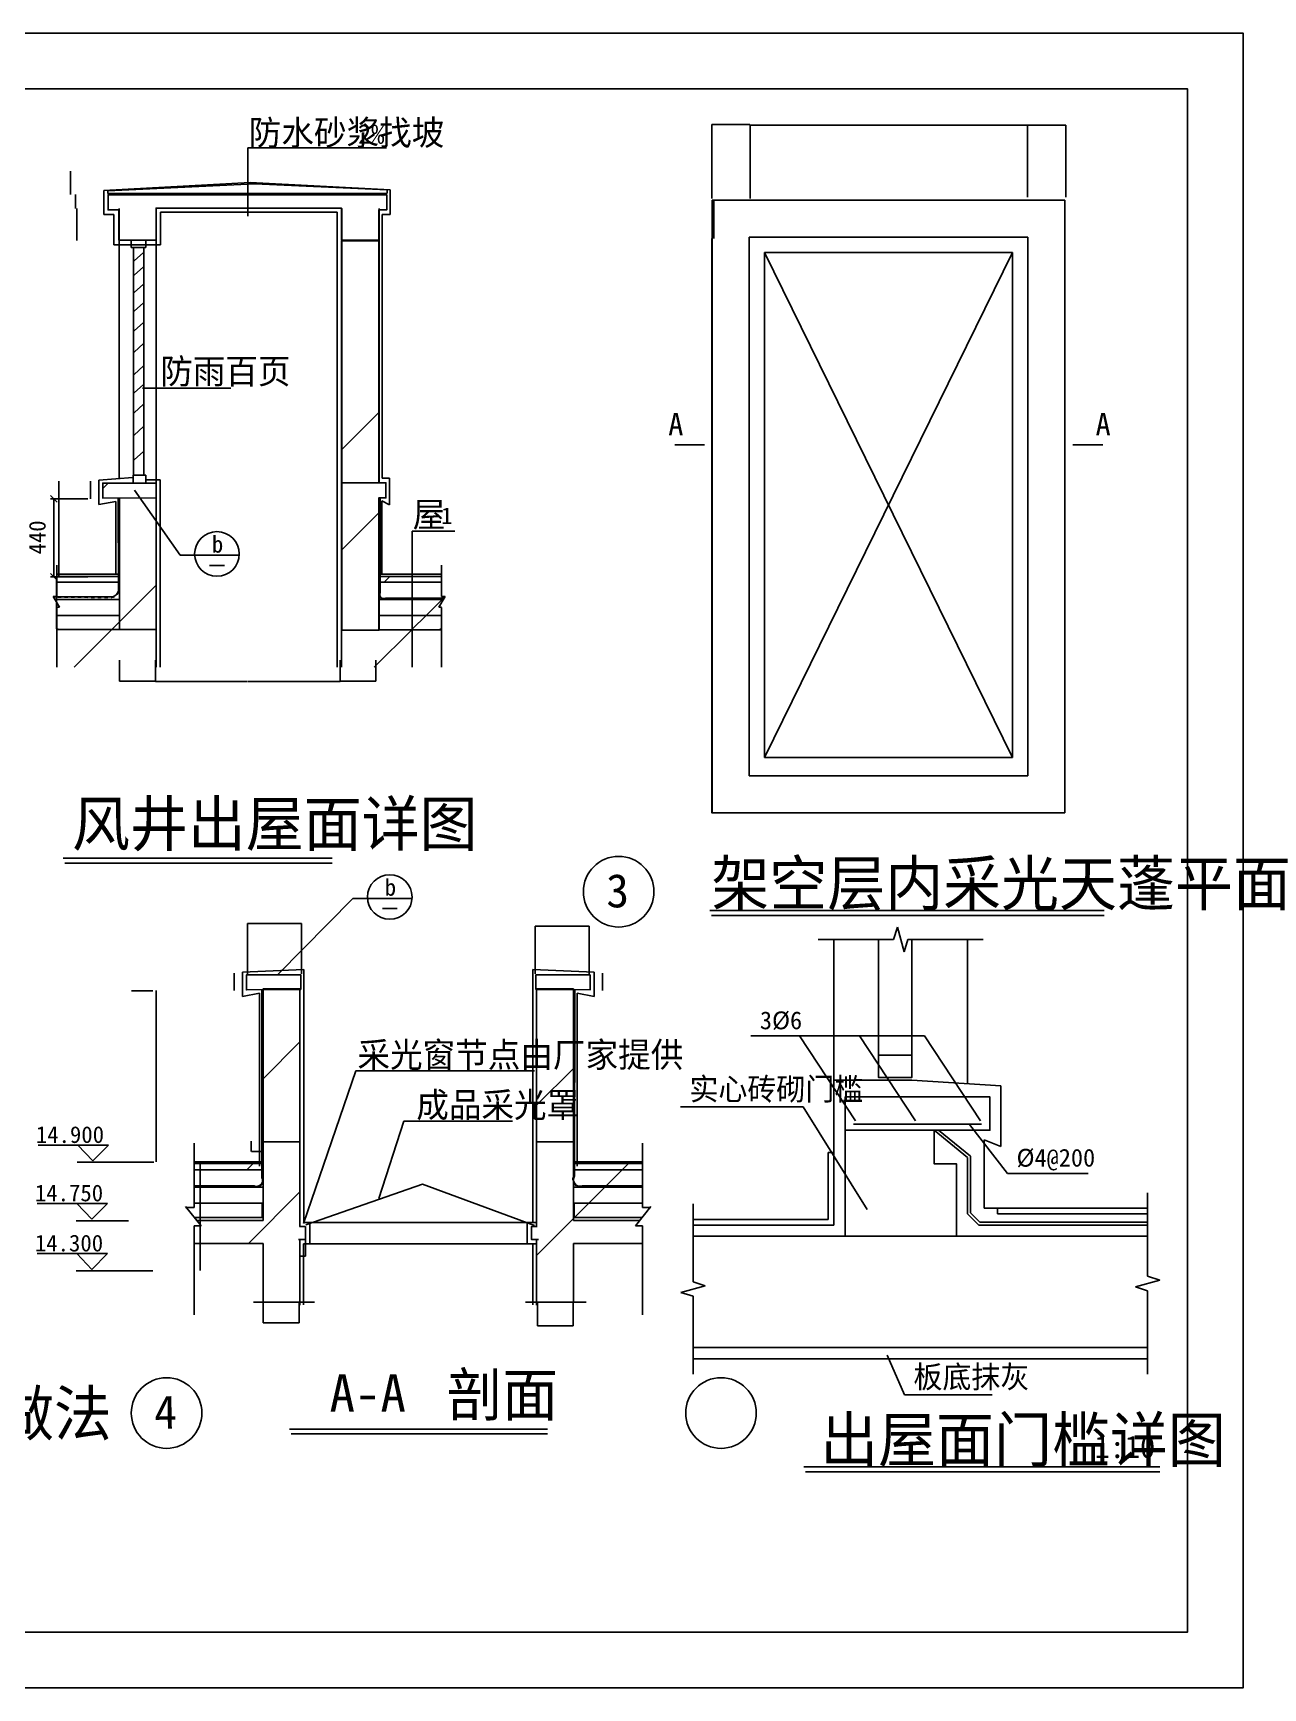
# Model space of a CAD drawing. Header units: metres. Extents: x 169789 to 254571, y -54633 to 5590.
# Drawn here: x 190138 to 212215, y -24110 to 5590 of the extents above; entities that cross this region are included whole.
import ezdxf

# ---------------------------------------------------------------- set-up
doc = ezdxf.new("R2010")
doc.units = ezdxf.units.M
for name, color, linetype in [('DIM', 3, 'Continuous'), ('OTHER', 7, 'Continuous'), ('PUB_TEXT', 7, 'Continuous'), ('PUB_WALL', 255, 'Continuous'), ('PUB_WINDW', 7, 'Continuous'), ('SURFACE', 6, 'Continuous'), ('WALL', 40, 'Continuous')]:
    doc.layers.add(name, color=color, linetype=linetype)
doc.dimstyles.get("Standard").update_dxf_attribs({"dimtxt": 2.5, "dimasz": 2.5, "dimexe": 1.25, "dimexo": 0.625, "dimtad": 1, "dimcen": 2.5, "dimazin": 3, "dimtfac": 1, "dimtmove": 0, "dimatfit": 3})
pattern_1 = [(45, (0, 0), (-1347.038, 1347.038), [])]
pattern_2 = [(45, (0, 0), (-673.519, 673.519), [])]

# ---------------------------------------------------------------- blocks, each defined once
blk = doc.blocks.new('PW_01019150653744')
blk.add_lwpolyline([(-118.12, 181.68), (111.81, 181.68)])
at = {"layer": 'PUB_TEXT'}
for p, q in [((8.92, 340.19), (-302.3, 340.19)), ((-114.73, 187.52), (-215.44, 340.19)), ((-6.73, 187.52), (-107.44, 340.19)), ((109.63, 187.52), (8.92, 340.19)), ((-208.77, 212.87), (-428.77, 212.87)), ((-93.56, 28.66), (-208.77, 212.87)), ((89.89, 181.5), (158.41, 93.58)), ((158.41, 93.58), (302.87, 93.58)), ((-57.66, -232.56), (-26.65, -303.66)), ((-26.65, -303.66), (130.95, -303.66))]:
    blk.add_line(p, q, dxfattribs=at)
at = {"layer": 'PUB_WALL'}
blk.add_lwpolyline([(-73.51, 305.85), (-13.51, 305.85), (-13.51, 265.85), (-73.51, 265.85)], close=True, dxfattribs=at)
for points in [[(-133.51, 170.85), (-133.51, 230.85), (126.49, 230.85), (126.49, 170.85), (-133.51, 170.85), (-133.51, -19.15)], [(66.49, -19.15), (66.49, 110.85), (26.49, 110.85), (26.49, 170.85)], [(-406.32, -19.15), (409.8, -19.15)], [(-406.32, -219.15), (409.8, -219.15)]]:
    blk.add_lwpolyline(points, dxfattribs=at)
at = {"layer": 'SURFACE'}
for p, q in [((-153.51, 260.85), (-153.51, 513.43)), ((-73.51, 305.85), (-73.51, 513.43)), ((-13.51, 305.85), (-13.51, 513.43)), ((86.49, 254.6), (86.49, 513.43)), ((-13.51, 260.85), (-153.51, 260.85)), ((-153.51, 260.85), (-153.51, 0.85)), ((-13.51, 260.85), (146.49, 250.85)), ((146.49, 250.85), (146.49, 141.65)), ((26.49, 170.85), (86.49, 122.29)), ((34.43, 170.85), (91.49, 124.68)), ((116.49, 153.77), (146.49, 141.65)), ((116.49, 30.85), (116.49, 153.77)), ((-163.51, 130.85), (-153.51, 130.85)), ((-163.51, 130.85), (-163.51, 10.85)), ((86.49, 20.85), (86.49, 122.29)), ((91.49, 22.92), (91.49, 124.68)), ((116.49, 30.85), (409.8, 30.85)), ((140.33, 30.85), (140.33, 20.85)), ((-406.32, 10.85), (-163.51, 10.85)), ((-406.32, 0.85), (-153.51, 0.85)), ((86.49, 20.85), (106.49, 0.85)), ((91.49, 22.92), (108.56, 5.85)), ((106.49, 0.85), (409.8, 0.85)), ((108.56, 5.85), (409.8, 5.85)), ((140.33, 20.85), (409.8, 20.85)), ((-406.32, -239.15), (409.8, -239.15))]:
    blk.add_line(p, q, dxfattribs=at)
at = {"layer": 'WALL'}
for p, q in [((-73.51, 305.85), (-73.51, 265.85)), ((-13.51, 305.85), (-73.51, 305.85)), ((-13.51, 305.85), (-13.51, 265.85)), ((-13.51, 265.85), (-73.51, 265.85)), ((126.49, 230.85), (-133.51, 230.85)), ((-133.51, 230.85), (-133.51, 170.85)), ((126.49, 230.85), (126.49, 170.85)), ((-133.51, 170.85), (-133.51, -19.15)), ((-133.51, 170.85), (126.49, 170.85)), ((26.49, 110.85), (26.49, 170.85)), ((26.49, 110.85), (66.49, 110.85)), ((66.49, -19.15), (66.49, 110.85)), ((-406.32, -19.15), (409.8, -19.15)), ((-406.32, -219.15), (409.8, -219.15))]:
    blk.add_line(p, q, dxfattribs=at)
at = {"layer": 'PUB_TEXT'}
for s, height, p in [('3%%c6', 32, (-286.3, 352.19)), ('实心砖砌门槛', 40, (-412.77, 224.87)), ('%%c4@200', 32, (174.41, 105.58)), ('板底抹灰', 40, (-10.65, -291.66))]:
    blk.add_text(s, height=height, dxfattribs=at).set_placement(p)
blk = doc.blocks.new('*D38')
for p, q in [((202320.95, 2622.41), (202320.95, 3947.07)), ((202321.2, 3947.07), (202662.91, 3947.07)), ((202665.91, 3947.07), (203007.62, 3947.07)), ((203007.87, 2622.41), (203007.87, 3947.07))]:
    blk.add_line(p, q)
at = {"layer": 'Defpoints'}
for p in [(202320.95, 3947.07), (202320.95, 2622.41), (203007.87, 2622.41)]:
    blk.add_point(p, dxfattribs=at)
at = {"layer": 'DIM', "insert": (202664.41, 3947.07), "char_height": 1, "attachment_point": 5}
blk.add_mtext('200', dxfattribs=at)
blk = doc.blocks.new('*D39')
for p, q in [((203007.87, 2646.26), (203007.87, 3936.6)), ((203008.12, 3936.6), (205495.94, 3936.6)), ((205499.94, 3936.6), (207987.76, 3936.6)), ((207988.01, 2646.26), (207988.01, 3936.6))]:
    blk.add_line(p, q)
at = {"layer": 'Defpoints'}
for p in [(203007.87, 3936.6), (203007.87, 2646.26), (207988.01, 2646.26)]:
    blk.add_point(p, dxfattribs=at)
at = {"layer": 'DIM', "insert": (205497.94, 3936.6), "char_height": 1, "attachment_point": 5}
blk.add_mtext('1500', dxfattribs=at)
blk = doc.blocks.new('*D40')
for p, q in [((207988.01, 2647.77), (207988.01, 3938.12)), ((207988.26, 3938.12), (208329.965, 3938.12)), ((208332.965, 3938.12), (208674.67, 3938.12)), ((208674.92, 2647.77), (208674.92, 3938.12))]:
    blk.add_line(p, q)
at = {"layer": 'Defpoints'}
for p in [(207988.01, 3938.12), (207988.01, 2647.77), (208674.92, 2647.77)]:
    blk.add_point(p, dxfattribs=at)
at = {"layer": 'DIM', "insert": (208331.465, 3938.12), "char_height": 1, "attachment_point": 5}
blk.add_mtext('200', dxfattribs=at)
blk = doc.blocks.new('*D41')
for p, q in [((202357.25, 2570.28), (202357.25, 2236.5)), ((202357, 2236.5), (202356.75, 2236.5)), ((202357.25, 1902.71), (202357.25, 2236.5)), ((202357.25, 2236.5), (202357.25, 2236.5)), ((202357.5, 2236.5), (202357.75, 2236.5))]:
    blk.add_line(p, q)
at = {"layer": 'Defpoints'}
for p in [(202357.25, 2570.28), (202357.25, 2236.5), (202357.25, 1902.71)]:
    blk.add_point(p, dxfattribs=at)
at = {"layer": 'DIM', "insert": (202357.25, 2237.625), "char_height": 1, "attachment_point": 5}
blk.add_mtext('200', dxfattribs=at)
blk = doc.blocks.new('*D42')
for p, q in [((202323.84, 1902.71), (202323.84, -2920.45)), ((202323.59, -2920.45), (202323.34, -2920.45)), ((202323.84, -7743.62), (202323.84, -2920.45)), ((202323.84, -2920.45), (202323.84, -2920.45)), ((202324.09, -2920.45), (202324.34, -2920.45))]:
    blk.add_line(p, q)
at = {"layer": 'Defpoints'}
for p in [(202323.84, 1902.71), (202323.84, -2920.45), (202323.84, -7743.62)]:
    blk.add_point(p, dxfattribs=at)
at = {"layer": 'DIM', "insert": (202323.84, -2919.325), "char_height": 1, "attachment_point": 5}
blk.add_mtext('2900', dxfattribs=at)
blk = doc.blocks.new('*D43')
for p, q in [((202323.84, -7743.62), (202323.84, -8077.41)), ((202323.59, -8077.41), (202323.34, -8077.41)), ((202323.84, -8411.19), (202323.84, -8077.41)), ((202323.84, -8077.41), (202323.84, -8077.41)), ((202324.09, -8077.41), (202324.34, -8077.41))]:
    blk.add_line(p, q)
at = {"layer": 'Defpoints'}
for p in [(202323.84, -7743.62), (202323.84, -8077.41), (202323.84, -8411.19)]:
    blk.add_point(p, dxfattribs=at)
at = {"layer": 'DIM', "insert": (202323.84, -8076.285), "char_height": 1, "attachment_point": 5}
blk.add_mtext('200', dxfattribs=at)
blk = doc.blocks.new('*D61')
for p, q in [((191692.12, -5662.06), (191692.12, -6044.15)), ((192335.81, -5662.06), (192335.81, -6044.15)), ((191692.37, -6044.15), (192012.465, -6044.15)), ((192015.465, -6044.15), (192335.56, -6044.15))]:
    blk.add_line(p, q)
at = {"layer": 'Defpoints'}
for p in [(191692.12, -5662.06), (192335.81, -5662.06), (191692.12, -6044.15)]:
    blk.add_point(p, dxfattribs=at)
at = {"layer": 'DIM', "insert": (192013.965, -6044.15), "char_height": 1, "attachment_point": 5}
blk.add_mtext('200', dxfattribs=at)
blk = doc.blocks.new('*D62')
for p, q in [((192335.81, -5701.03), (192335.81, -6045.92)), ((195651.79, -5701.03), (195651.79, -6045.92)), ((192336.06, -6045.92), (193988.3, -6045.92)), ((193999.3, -6045.92), (195651.54, -6045.92))]:
    blk.add_line(p, q)
at = {"layer": 'Defpoints'}
for p in [(192335.81, -5701.03), (195651.79, -5701.03), (192335.81, -6045.92)]:
    blk.add_point(p, dxfattribs=at)
at = {"layer": 'DIM', "insert": (193993.8, -6045.92), "char_height": 1, "attachment_point": 5}
blk.add_mtext('风井尺寸见转换层平面图', dxfattribs=at)
blk = doc.blocks.new('*D63')
for p, q in [((195648.51, -5662.06), (195648.51, -6044.15)), ((196292.2, -5662.06), (196292.2, -6044.15)), ((195648.76, -6044.15), (195968.855, -6044.15)), ((195971.855, -6044.15), (196291.95, -6044.15))]:
    blk.add_line(p, q)
at = {"layer": 'Defpoints'}
for p in [(195648.51, -5662.06), (196292.2, -5662.06), (195648.51, -6044.15)]:
    blk.add_point(p, dxfattribs=at)
at = {"layer": 'DIM', "insert": (195970.355, -6044.15), "char_height": 1, "attachment_point": 5}
blk.add_mtext('200', dxfattribs=at)
blk = doc.blocks.new('*D64')
for p, q in [((190557.49, -4169.45), (190557.49, -4635.24)), ((190557.24, -4635.24), (190556.99, -4635.24)), ((190557.49, -5101.04), (190557.49, -4635.24)), ((190557.49, -4635.24), (190557.49, -4635.24)), ((190557.74, -4635.24), (190557.99, -4635.24))]:
    blk.add_line(p, q)
at = {"layer": 'Defpoints'}
for p in [(190557.49, -4169.45), (190557.49, -4635.24), (190557.49, -5101.04)]:
    blk.add_point(p, dxfattribs=at)
at = {"layer": 'DIM', "insert": (190557.49, -4634.115), "char_height": 1, "attachment_point": 5}
blk.add_mtext('300', dxfattribs=at)
blk = doc.blocks.new('*D65')
for p, q in [((190600.99, -2450.46), (190600.99, -3309.96)), ((190600.74, -3309.96), (190600.49, -3309.96)), ((190600.99, -4169.45), (190600.99, -3309.96)), ((190600.99, -3309.96), (190600.99, -3309.96)), ((190601.24, -3309.96), (190601.49, -3309.96))]:
    blk.add_line(p, q)
at = {"layer": 'Defpoints'}
for p in [(190600.99, -2450.46), (190600.99, -3309.96), (190600.99, -4169.45)]:
    blk.add_point(p, dxfattribs=at)
at = {"layer": 'DIM', "insert": (190600.99, -3308.835), "char_height": 1, "attachment_point": 5}
blk.add_mtext('500', dxfattribs=at)
blk = doc.blocks.new('*D67')
for p, q in [((190922.83, 2444.35), (190922.83, 2154.43)), ((190922.58, 2154.43), (190922.33, 2154.43)), ((190922.83, 1864.52), (190922.83, 2154.43)), ((190922.83, 2154.43), (190922.83, 2154.43)), ((190923.08, 2154.43), (190923.33, 2154.43))]:
    blk.add_line(p, q)
at = {"layer": 'Defpoints'}
for p in [(190922.83, 2444.35), (190922.83, 2154.43), (190922.83, 1864.52)]:
    blk.add_point(p, dxfattribs=at)
at = {"layer": 'DIM', "insert": (190922.83, 2155.555), "char_height": 1, "attachment_point": 5}
blk.add_mtext('170', dxfattribs=at)
blk = doc.blocks.new('*D68')
for p, q in [((190898.14, 2691.08), (190898.14, 2641.74)), ((190897.89, 2641.74), (190897.64, 2641.74)), ((190898.14, 2444.35), (190898.14, 2641.74)), ((190898.14, 2641.74), (190898.14, 2641.74)), ((190898.39, 2641.74), (190898.64, 2641.74))]:
    blk.add_line(p, q)
at = {"layer": 'Defpoints'}
for p in [(190898.14, 2691.08), (190898.14, 2641.74), (190898.14, 2444.35)]:
    blk.add_point(p, dxfattribs=at)
at = {"layer": 'DIM', "insert": (190898.14, 2642.865), "char_height": 1, "attachment_point": 5}
blk.add_mtext('80', dxfattribs=at)
blk = doc.blocks.new('*D69')
for p, q in [((190811.46, 3110.53), (190811.21, 3110.53)), ((190811.71, 2691.08), (190811.71, 3110.53)), ((190811.71, 2900.8), (190811.71, 3110.53)), ((190811.71, 3110.53), (190811.71, 3110.53)), ((190811.96, 3110.53), (190812.21, 3110.53))]:
    blk.add_line(p, q)
at = {"layer": 'Defpoints'}
for p in [(190811.71, 3110.53), (190811.71, 2900.8), (190811.71, 2691.08)]:
    blk.add_point(p, dxfattribs=at)
at = {"layer": 'DIM', "insert": (190811.71, 3111.655), "char_height": 1, "attachment_point": 5}
blk.add_mtext('20', dxfattribs=at)
blk = doc.blocks.new('*D70')
for p, q in [((191167.28, -2611.16), (191167.03, -2611.16)), ((191167.53, -2454.86), (191167.53, -2611.16)), ((191167.53, -2767.47), (191167.53, -2611.16)), ((191167.53, -2611.16), (191167.53, -2611.16)), ((191167.78, -2611.16), (191168.03, -2611.16))]:
    blk.add_line(p, q)
at = {"layer": 'Defpoints'}
for p in [(191167.53, -2454.86), (191167.53, -2611.16), (191167.53, -2767.47)]:
    blk.add_point(p, dxfattribs=at)
at = {"layer": 'DIM', "insert": (191167.53, -2610.035), "char_height": 1, "attachment_point": 5}
blk.add_mtext('60', dxfattribs=at)
blk = doc.blocks.new('*D85')
for p, q in [((192346.49, -11596.56), (192346.49, -13133.14)), ((192346.24, -13133.14), (192345.99, -13133.14)), ((192346.49, -14669.73), (192346.49, -13133.14)), ((192346.49, -13133.14), (192346.49, -13133.14)), ((192346.74, -13133.14), (192346.99, -13133.14))]:
    blk.add_line(p, q)
at = {"layer": 'Defpoints'}
for p in [(192346.49, -11596.56), (192346.49, -13133.14), (192346.49, -14669.73)]:
    blk.add_point(p, dxfattribs=at)
at = {"layer": 'DIM', "insert": (192346.49, -13132.015), "char_height": 1, "attachment_point": 5}
blk.add_mtext('1040', dxfattribs=at)
blk = doc.blocks.new('*D86')
for p, q in [((193136.09, -14672.71), (193136.09, -15645.13)), ((193135.84, -15645.13), (193135.59, -15645.13)), ((193136.09, -16617.55), (193136.09, -15645.13)), ((193136.09, -15645.13), (193136.09, -15645.13)), ((193136.34, -15645.13), (193136.59, -15645.13))]:
    blk.add_line(p, q)
at = {"layer": 'Defpoints'}
for p in [(193136.09, -14672.71), (193136.09, -15645.13), (193136.09, -16617.55)]:
    blk.add_point(p, dxfattribs=at)
at = {"layer": 'DIM', "insert": (193136.09, -15644.005), "char_height": 1, "attachment_point": 5}
blk.add_mtext('600', dxfattribs=at)
blk = doc.blocks.new('*D87')
for p, q in [((193746.13, -11282.21), (193746.13, -11438.52)), ((193745.88, -11438.52), (193745.63, -11438.52)), ((193746.13, -11594.82), (193746.13, -11438.52)), ((193746.13, -11438.52), (193746.13, -11438.52)), ((193746.38, -11438.52), (193746.63, -11438.52))]:
    blk.add_line(p, q)
at = {"layer": 'Defpoints'}
for p in [(193746.13, -11282.21), (193746.13, -11438.52), (193746.13, -11594.82)]:
    blk.add_point(p, dxfattribs=at)
at = {"layer": 'DIM', "insert": (193746.13, -11437.395), "char_height": 1, "attachment_point": 5}
blk.add_mtext('60', dxfattribs=at)
blk = doc.blocks.new('*D88')
for p, q in [((194270.72, -17178.57), (194270.72, -17560.67)), ((194914.41, -17178.57), (194914.41, -17560.67)), ((194270.97, -17560.67), (194591.065, -17560.67)), ((194594.065, -17560.67), (194914.16, -17560.67))]:
    blk.add_line(p, q)
at = {"layer": 'Defpoints'}
for p in [(194270.72, -17178.57), (194914.41, -17178.57), (194270.72, -17560.67)]:
    blk.add_point(p, dxfattribs=at)
at = {"layer": 'DIM', "insert": (194592.565, -17560.67), "char_height": 1, "attachment_point": 5}
blk.add_mtext('200', dxfattribs=at)
blk = doc.blocks.new('*D89')
for p, q in [((193987.53, -11295.95), (193987.53, -10388.29)), ((193987.78, -10388.29), (194470.685, -10388.29)), ((194473.685, -10388.29), (194956.59, -10388.29)), ((194956.84, -11295.95), (194956.84, -10388.29))]:
    blk.add_line(p, q)
at = {"layer": 'Defpoints'}
for p in [(193987.53, -10388.29), (193987.53, -11295.95), (194956.84, -11295.95)]:
    blk.add_point(p, dxfattribs=at)
at = {"layer": 'DIM', "insert": (194472.185, -10388.29), "char_height": 1, "attachment_point": 5}
blk.add_mtext('240', dxfattribs=at)
blk = doc.blocks.new('*D161')
for p, q in [((199191.48, -17178.57), (199191.48, -17610.67)), ((199835.17, -17178.57), (199835.17, -17610.67)), ((199511.825, -17610.67), (199191.23, -17610.67)), ((199835.42, -17610.67), (199514.825, -17610.67))]:
    blk.add_line(p, q)
at = {"layer": 'Defpoints'}
for p in [(199191.48, -17178.57), (199835.17, -17178.57), (199835.17, -17610.67)]:
    blk.add_point(p, dxfattribs=at)
at = {"layer": 'DIM', "insert": (199513.325, -17610.67), "char_height": 1, "attachment_point": 5}
blk.add_mtext('200', dxfattribs=at)
blk = doc.blocks.new('*D162')
for p, q in [((199632.21, -10438.29), (199148.8, -10438.29)), ((199149.05, -11295.95), (199149.05, -10438.29)), ((200118.62, -10438.29), (199635.21, -10438.29)), ((200118.37, -11295.95), (200118.37, -10438.29))]:
    blk.add_line(p, q)
at = {"layer": 'Defpoints'}
for p in [(200118.37, -10438.29), (199149.05, -11295.95), (200118.37, -11295.95)]:
    blk.add_point(p, dxfattribs=at)
at = {"layer": 'DIM', "insert": (199633.71, -10438.29), "char_height": 1, "attachment_point": 5}
blk.add_mtext('240', dxfattribs=at)
blk = doc.blocks.new('*D163')
for p, q in [((200359.76, -11282.21), (200359.76, -11438.52)), ((200359.51, -11438.52), (200359.26, -11438.52)), ((200359.76, -11594.82), (200359.76, -11438.52)), ((200359.76, -11438.52), (200359.76, -11438.52)), ((200360.01, -11438.52), (200360.26, -11438.52))]:
    blk.add_line(p, q)
at = {"layer": 'Defpoints'}
for p in [(200359.76, -11282.21), (200359.76, -11438.52), (200359.76, -11594.82)]:
    blk.add_point(p, dxfattribs=at)
at = {"layer": 'DIM', "insert": (200359.76, -11437.395), "char_height": 1, "attachment_point": 5}
blk.add_mtext('60', dxfattribs=at)
blk = doc.blocks.new('*D166')
for p, q in [((194056.07, -14298.64), (194056.07, -14484.21)), ((194056.32, -14484.21), (194159.785, -14484.21)), ((194162.785, -14484.21), (194266.25, -14484.21)), ((194266.5, -14669.79), (194266.5, -14484.21))]:
    blk.add_line(p, q)
at = {"layer": 'Defpoints'}
for p in [(194056.07, -14298.64), (194056.07, -14484.21), (194266.5, -14669.79)]:
    blk.add_point(p, dxfattribs=at)
at = {"layer": 'DIM', "insert": (194161.285, -14484.21), "char_height": 1, "attachment_point": 5}
blk.add_mtext('200', dxfattribs=at)
blk = doc.blocks.new('*D168')
for p, q in [((194928.25, -16061.03), (194928.25, -16361.79)), ((195027.18, -16061.03), (195027.18, -16361.79)), ((194928.5, -16361.79), (194976.715, -16361.79)), ((194978.715, -16361.79), (195026.93, -16361.79))]:
    blk.add_line(p, q)
at = {"layer": 'Defpoints'}
for p in [(194928.25, -16061.03), (195027.18, -16061.03), (194928.25, -16361.79)]:
    blk.add_point(p, dxfattribs=at)
at = {"layer": 'DIM', "insert": (194977.715, -16361.79), "char_height": 1, "attachment_point": 5}
blk.add_mtext('50', dxfattribs=at)

msp = doc.modelspace()

# ---------------------------------------------------------------- hatches: boundary and pattern name
h = msp.add_hatch()
h.set_pattern_fill('ANSI31', scale=1000)
h.paths.add_polyline_path([(195683.09, -2479.8), (196343.08, -2479.8), (196343.08, 1858.68), (195683.09, 1858.68)])
h = msp.add_hatch()
h.set_pattern_fill('AN33C', scale=600)
h.set_pattern_definition(pattern_1)
h.paths.add_polyline_path([(195671.9, -5793.43), (196942.53, -5793.43), (196942.53, -5118.72), (196343.08, -5118.72), (196343.08, -2752.76), (196470.93, -2752.76), (196470.93, -2481.32), (196343.08, -2481.32), (196343.08, -2479.8), (195671.9, -2479.8), (195671.9, -4112.83)])
h.paths.add_polyline_path([(196942.53, -5793.43), (197468.92, -5793.43), (197468.92, -5118.72), (197454.4, -5118.72), (197454.4, -5119.82), (197395.12, -5118.72), (196942.53, -5118.72)])
h = msp.add_hatch()
h.set_pattern_fill('AN33C', scale=600)
h.set_pattern_definition(pattern_1)
h.paths.add_polyline_path([(192349.71, -3170.07), (192059.2, -2752.84), (191667.97, -2755), (191669.99, -4364.55, -0.42), (191553.28, -4527.6), (190561.97, -4526.68), (190561.97, -4522.46), (190500.33, -4522.46), (190612.4, -4712.83), (190561.97, -4712.83), (190561.97, -5793.43), (192349.71, -5793.43)])
h = msp.add_hatch()
h.set_pattern_fill('AN33C', scale=600)
h.set_pattern_definition(pattern_1)
h.paths.add_polyline_path([(191687.97, -4574.98), (191687.97, -4266.58), (190561.97, -4266.58), (190561.97, -4522.46), (190500.33, -4522.46), (190531.24, -4574.98)])
h = msp.add_hatch()
h.set_pattern_fill('AN33C', scale=300)
h.set_pattern_definition(pattern_2)
h.paths.add_polyline_path([(196349.69, -4163.78), (196349.69, -4196.25), (196363.77, -4266.58), (196942.53, -4266.58), (196942.53, -4163.78)])
h.paths.add_polyline_path([(196942.53, -4163.78), (196942.53, -4266.58), (197471.21, -4266.58), (197471.21, -4163.78)])
h = msp.add_hatch()
h.set_pattern_fill('AN33C', scale=600)
h.set_pattern_definition(pattern_1)
h.paths.add_polyline_path([(196363.77, -4266.58), (196349.69, -4196.25), (196349.69, -4574.98), (196942.53, -4574.98), (196942.53, -4266.58)])
h.paths.add_polyline_path([(196942.53, -4574.98), (197501.94, -4574.98), (197532.86, -4522.46), (197471.21, -4522.46), (197471.21, -4266.58), (196942.53, -4266.58)])
h = msp.add_hatch()
h.set_pattern_fill('ANSI37', scale=1000)
h.paths.add_polyline_path([(191687.97, -4862.82), (191687.97, -4574.98), (190531.24, -4574.98), (190612.4, -4712.83), (190561.97, -4712.83), (190561.97, -4862.82)])
h = msp.add_hatch()
h.set_pattern_fill('ANSI37', scale=1000)
h.paths.add_polyline_path([(196349.69, -4574.98), (196349.69, -4862.82), (196942.53, -4862.82), (196942.53, -4574.98)])
h.paths.add_polyline_path([(196942.53, -4574.98), (196942.53, -4862.82), (197468.92, -4862.82), (197468.92, -4712.83), (197420.78, -4712.83), (197501.94, -4574.98)])
h = msp.add_hatch()
h.set_pattern_fill('AN32C', scale=600)
h.set_pattern_definition(pattern_1)
h.paths.add_polyline_path([(190561.97, -4862.82), (190561.97, -5113.44), (190923.32, -5113.44), (191687.97, -5099.29), (191687.97, -4862.82)])
h = msp.add_hatch()
h.set_pattern_fill('AN32C', scale=600)
h.set_pattern_definition(pattern_1)
h.paths.add_polyline_path([(196349.69, -4862.82), (196349.69, -5099.38), (196942.53, -5110.35), (196942.53, -4862.82)])
h.paths.add_polyline_path([(196942.53, -4862.82), (196942.53, -5110.35), (197395.12, -5118.72), (197468.92, -5118.72), (197468.92, -4862.82)])
h = msp.add_hatch()
h.set_pattern_fill('ANSI31', scale=600)
h.paths.add_polyline_path([(194928.25, -11578.67), (194266.5, -11582.27), (194266.5, -14310.57), (194928.25, -14310.57)])
h.paths.add_polyline_path([(199839.39, -11582.27), (199177.64, -11578.67), (199177.64, -14310.57), (199839.39, -14310.57)])
h = msp.add_hatch()
h.set_pattern_fill('AN33C', scale=600)
h.set_pattern_definition(pattern_1)
h.paths.add_polyline_path([(194928.25, -14310.57), (194266.5, -14310.57), (194266.5, -15721.72), (193079.27, -15721.72), (193154.76, -15816.01), (193027.29, -15816.01), (193027.29, -16133.45), (194266.5, -16133.45), (194266.5, -17185.32), (194928.25, -17185.32), (194928.25, -16061.03), (195027.18, -16061.03), (195027.18, -15830.42), (194928.25, -15830.42)])
h.paths.add_polyline_path([(199839.39, -16133.45), (201078.6, -16133.45), (201078.6, -15816.01), (200951.13, -15816.01), (201026.62, -15721.72), (199839.39, -15721.72), (199839.39, -14310.57), (199177.64, -14310.57), (199177.64, -15830.42), (199085.16, -15830.42), (199085.16, -16061.03), (199177.64, -16061.03), (199177.64, -17185.32), (199839.39, -17185.32)])
h = msp.add_hatch()
h.set_pattern_fill('AN33C', scale=300)
h.set_pattern_definition(pattern_2)
h.paths.add_polyline_path([(194266.5, -14813.71), (194266.5, -14700.63), (193027.29, -14700.63), (193027.29, -14813.71)])
h.paths.add_polyline_path([(201078.6, -14813.71), (201078.6, -14700.63), (199839.39, -14700.63), (199839.39, -14813.71)])
h = msp.add_hatch()
h.set_pattern_fill('AN33C', scale=600)
h.set_pattern_definition(pattern_1)
h.paths.add_polyline_path([(194251.8, -14813.71), (193027.29, -14813.71), (193027.29, -15122.11), (194251.8, -15122.11)])
h.paths.add_polyline_path([(201078.6, -14813.71), (199854.09, -14813.71), (199854.09, -15122.11), (201078.6, -15122.11)])
h = msp.add_hatch()
h.set_pattern_fill('ANSI37', scale=1000)
h.paths.add_polyline_path([(193027.29, -15122.11), (193027.29, -15409.95), (194266.5, -15409.95), (194266.5, -15122.11)])
h.paths.add_polyline_path([(201078.6, -15409.95), (201078.6, -15122.11), (199839.39, -15122.11), (199839.39, -15409.95)])
h = msp.add_hatch()
h.set_pattern_fill('AN32C', scale=600)
h.set_pattern_definition(pattern_1)
h.paths.add_polyline_path([(194251.8, -15669.35), (194251.8, -15409.95), (193027.29, -15409.95), (193027.29, -15486.93), (192891.27, -15486.93), (193035.35, -15666.87)])
h.paths.add_polyline_path([(201070.55, -15666.87), (201214.62, -15486.93), (201078.6, -15486.93), (201078.6, -15409.95), (199854.09, -15409.95), (199854.09, -15669.35)])
at = {"layer": 'PUB_WINDW'}
h = msp.add_hatch(dxfattribs=at)
h.set_pattern_fill('AN31C', scale=600)
h.set_pattern_definition(pattern_1)
h.paths.add_polyline_path([(192349.65, -2486.76), (191390.11, -2486.76), (191390.11, -2756.53), (192349.65, -2751.23)])

# ---------------------------------------------------------------- linework, layer by layer
for points in [[(169860.09, -24110.4), (169860.09, 5589.6), (211860.09, 5589.6), (211860.09, -24110.4)], [(172360.09, -23110.4), (172360.09, 4589.6), (210860.09, 4589.6), (210860.09, -23110.4)]]:
    msp.add_lwpolyline(points, close=True)
msp.add_lwpolyline([(172360.09, 4589.6), (210860.09, 4589.6), (210860.09, -23110.4), (172360.09, -23110.4), (172360.09, 4589.6)])
at = {"layer": 'DIM'}
for p, q in [((193990.61, 2304.65), (193990.61, 3529.52)), ((193990.61, 3529.52), (196483.02, 3529.52)), ((191409.83, 2766.5), (194035.67, 2910.54)), ((191409.83, 2334.39), (191409.83, 2766.5)), ((194035.67, 2910.54), (196548.23, 2776.79)), ((196548.23, 2776.79), (196548.23, 2334.39)), ((191584.89, 2334.39), (191409.83, 2334.39)), ((191584.89, 1789.1), (191584.89, 2334.39)), ((192424.34, 1788.34), (192424.34, 2373.99)), ((192424.34, 2373.99), (195594.36, 2373.99)), ((195594.36, 2373.99), (195594.36, -5793.43)), ((196548.23, 2334.39), (196404.07, 2334.39)), ((196404.07, 2334.39), (196404.07, -2399.66)), ((191586.98, 1788.34), (192424.34, 1788.34)), ((203269.93, 1650.52), (207719.89, -7408.83)), ((207719.89, 1650.52), (203269.93, -7408.83)), ((192104.68, -781.2), (193688.74, -781.2)), ((191926.03, -2388.55), (191319.23, -2435.91)), ((191319.23, -2435.91), (191319.23, -2871.67)), ((191961.71, -2612.81), (192776.67, -3783.28)), ((192418.48, -2426.44), (192163.06, -2426.44)), ((192418.48, -5793.43), (192418.48, -2426.44)), ((196404.07, -2399.66), (196534.68, -2399.66)), ((196534.68, -2399.66), (196534.68, -2874.8)), ((190573.33, -2827.47), (190453.33, -2707.47)), ((191120.13, -2767.47), (190453.33, -2767.47)), ((190513.33, -2766.47), (190513.33, -4170.45)), ((191319.23, -2871.67), (191622.64, -2814.83)), ((191622.64, -2814.83), (191622.64, -4122.66)), ((196534.68, -2874.8), (196400.94, -2807.99)), ((196400.94, -2807.99), (196400.94, -4132.61)), ((196942.53, -5793.43), (196942.53, -3348.2)), ((196942.53, -3348.2), (197707.82, -3348.2)), ((192776.67, -3783.28), (193838, -3783.28)), ((190573.33, -4229.45), (190453.33, -4109.45)), ((193306.42, -3965.03), (193572.06, -3965.03)), ((191120.13, -4169.45), (190453.33, -4169.45)), ((194540.31, -11301.81), (195879.68, -9941.11)), ((195879.68, -9941.11), (196941.01, -9941.11)), ((196409.43, -10122.87), (196675.07, -10122.87)), ((194997.07, -11215.95), (193897.83, -11263.26)), ((193897.83, -11263.26), (193897.83, -11699.02)), ((194997.07, -15758.07), (194997.07, -11215.95)), ((199108.82, -11215.95), (200208.06, -11263.26)), ((199108.82, -15758.07), (199108.82, -11215.95)), ((200208.06, -11263.26), (200208.06, -11699.02)), ((192289.64, -11597.09), (191903.35, -11597.09)), ((193897.83, -11699.02), (194201.23, -11642.18)), ((194201.23, -11642.18), (194201.23, -14747.79)), ((200208.06, -11699.02), (199904.66, -11642.18)), ((199904.66, -11642.18), (199904.66, -14747.79)), ((194992.97, -15777.63), (195930.57, -13038.23)), ((195930.57, -13038.23), (199140.01, -13038.23)), ((196342.46, -15328.2), (196796.29, -13937.09)), ((196796.29, -13937.09), (198741.56, -13937.09)), ((193027.29, -14334.26), (193027.29, -15486.93)), ((201078.6, -14334.26), (201078.6, -15486.93)), ((192306.6, -14677.46), (190929.07, -14677.46)), ((194266.5, -14669.79), (193027.29, -14669.79)), ((199839.39, -14669.79), (201078.6, -14669.79)), ((191851.81, -15724.97), (190912.11, -15724.97)), ((192876.65, -15468.67), (193154.76, -15816.01)), ((193027.29, -15486.93), (192876.65, -15486.93)), ((201229.24, -15468.67), (200951.13, -15816.01)), ((201078.6, -15486.93), (201229.24, -15486.93)), ((193027.29, -15816.01), (193027.29, -17413.76)), ((193154.76, -15816.01), (193027.29, -15816.01)), ((194997.07, -15758.07), (199173.99, -15758.07)), ((195104.12, -15758.07), (195104.12, -16142.43)), ((199008.23, -15758.07), (199008.23, -16142.43)), ((200951.13, -15816.01), (201078.6, -15816.01)), ((201078.6, -15816.01), (201078.6, -17413.76)), ((194995.51, -16142.43), (194995.51, -17234.53)), ((199175.55, -16142.43), (194995.51, -16142.43)), ((199110.39, -16142.43), (199110.39, -17234.53)), ((199175.55, -16142.43), (199175.55, -17234.53)), ((192289.64, -16624.65), (190912.11, -16624.65))]:
    msp.add_line(p, q, dxfattribs=at)
for points in [[(191950.24, 1500.23), (192120.64, 1652.24)], [(191950.24, 1243.93), (192120.64, 1395.94)], [(191950.24, 932.59), (192120.64, 1084.6)], [(191950.24, 599), (192120.64, 751.01)], [(191950.24, 243.18), (192120.64, 395.19)], [(191950.24, -134.88), (192120.64, 17.13)], [(191950.24, -535.18), (192120.64, -383.17)], [(191950.24, -868.77), (192120.64, -716.76)], [(191950.24, -1224.59), (192120.64, -1072.59)], [(191950.24, -1624.89), (192120.64, -1472.89)], [(191950.24, -2069.67), (192120.64, -1917.66)], [(201655.68, -1802.28), (202190.21, -1802.28)], [(209339.44, -1802.28), (208804.91, -1802.28)], [(195036.37, -15798.48), (197130.68, -15071.38), (199141.95, -15812.21)], [(194923.1, -15830.42), (195027.18, -15830.42), (195027.18, -16061.03), (194900.46, -16061.03)], [(199189.25, -15830.42), (199085.16, -15830.42), (199085.16, -16061.03), (199211.89, -16061.03)]]:
    msp.add_lwpolyline(points, dxfattribs=at)
for centre in [(193438.81, -3757.84), (196541.82, -9915.67)]:
    msp.add_circle(centre, 400, dxfattribs=at)
at = {"layer": 'OTHER'}
for p, q in [((204233.27, -10676.65), (205583.27, -10676.65)), ((205583.27, -10676.65), (205653.27, -10456.65)), ((205653.27, -10456.65), (205773.27, -10896.65)), ((205773.27, -10896.65), (205843.27, -10676.65)), ((205843.27, -10676.65), (207193.27, -10676.65)), ((201985.24, -15422.46), (201985.24, -16822.46)), ((210146.42, -15222.46), (210146.42, -16722.46)), ((202205.24, -16892.46), (201765.24, -17012.46)), ((201985.24, -16822.46), (202205.24, -16892.46)), ((210366.42, -16792.46), (209926.42, -16912.46)), ((209926.42, -16912.46), (210146.42, -16982.46)), ((210146.42, -16722.46), (210366.42, -16792.46)), ((201765.24, -17012.46), (201985.24, -17082.46)), ((201985.24, -17082.46), (201985.24, -18482.46)), ((210146.42, -16982.46), (210146.42, -18482.46))]:
    msp.add_line(p, q, dxfattribs=at)
at = {"layer": 'SURFACE'}
for points in [[(191667.97, -2754.91), (191669.99, -4364.55, -0.42), (191553.28, -4527.6), (190514.58, -4526.63)], [(196369.69, -2752.76), (196369.69, -4459.01, 0.71), (196462.75, -4554.98), (197501.94, -4554.98)], [(191675.23, -4434.07, -0.1), (191646.43, -4486.25, -0.1)], [(191679.93, -4314.9), (191679.99, -4363.68, -0.02), (191681.47, -4374.8, -0.02)], [(196359.69, -4432.76), (196359.69, -4456.73, 0.11), (196352.26, -4491.68, 0.11)], [(191599.61, -4523.13, -0.08), (191554.02, -4537.6), (191542.06, -4537.59)], [(196374.24, -4546.04, 0.19), (196427.17, -4571.26, 0.19)], [(199863.8, -11582.32), (199859.39, -14920.59, 0.72), (199995.03, -15102.11), (201078.6, -15102.11)], [(194246.5, -11590.59), (194246.5, -14947.02, -0.7), (194104.51, -15102.11), (193027.29, -15102.11)], [(194149.46, -15120.82, -0.1), (194102.54, -15112.11), (194090.57, -15112.11)], [(194250.16, -15064.87, -0.12), (194206.85, -15105.52, -0.12)], [(194259.05, -14950.02, -0.12), (194269.06, -15008.56, -0.12)], [(199837.92, -14939.44, 0.12), (199828.71, -14998.19, 0.12)], [(199846.69, -15054.87, 0.12), (199888.1, -15097.56, 0.12)], [(199944.2, -15117.26, 0.1), (199996.58, -15112.11), (200003.58, -15112.11)]]:
    msp.add_lwpolyline(points, format="xyb", dxfattribs=at)
for points in [[(191677.97, -2754.9), (191678.05, -2814.9)], [(191678.12, -2874.9), (191678.2, -2934.9)], [(196359.69, -2752.76), (196359.69, -2812.76)], [(196359.69, -2872.76), (196359.69, -2932.76)], [(191678.28, -2994.9), (191678.35, -3054.9)], [(191678.43, -3114.9), (191678.5, -3174.9)], [(191678.58, -3234.9), (191678.65, -3294.9)], [(196359.69, -2992.76), (196359.69, -3052.76)], [(196359.69, -3112.76), (196359.69, -3172.76)], [(196359.69, -3232.76), (196359.69, -3292.76)], [(191678.73, -3354.9), (191678.8, -3414.9)], [(191678.88, -3474.9), (191678.95, -3534.9)], [(196359.69, -3352.76), (196359.69, -3412.76)], [(196359.69, -3472.76), (196359.69, -3532.76)], [(191679.03, -3594.9), (191679.1, -3654.9)], [(191679.18, -3714.9), (191679.25, -3774.9)], [(191679.33, -3834.9), (191679.41, -3894.9)], [(196359.69, -3592.76), (196359.69, -3652.76)], [(196359.69, -3712.76), (196359.69, -3772.76)], [(196359.69, -3832.76), (196359.69, -3892.76)], [(191679.48, -3954.9), (191679.56, -4014.9)], [(191679.63, -4074.9), (191679.71, -4134.9)], [(196359.69, -3952.76), (196359.69, -4012.76)], [(196359.69, -4072.76), (196359.69, -4132.76)], [(191679.78, -4194.9), (191679.86, -4254.9)], [(196359.69, -4192.76), (196359.69, -4252.76)], [(196359.69, -4312.76), (196359.69, -4372.76)], [(190522.06, -4536.64), (190514.57, -4536.63)], [(190642.06, -4536.75), (190582.06, -4536.7)], [(190762.06, -4536.87), (190702.06, -4536.81)], [(190882.06, -4536.98), (190822.06, -4536.92)], [(191002.06, -4537.09), (190942.06, -4537.03)], [(191122.06, -4537.2), (191062.06, -4537.14)], [(191242.06, -4537.31), (191182.06, -4537.26)], [(191362.06, -4537.42), (191302.06, -4537.37)], [(191482.06, -4537.53), (191422.06, -4537.48)], [(196486.29, -4564.98), (196546.29, -4564.98)], [(196606.29, -4564.98), (196666.29, -4564.98)], [(196726.29, -4564.98), (196786.29, -4564.98)], [(196846.29, -4564.98), (196906.29, -4564.98)], [(196966.29, -4564.98), (197026.29, -4564.98)], [(197086.29, -4564.98), (197146.29, -4564.98)], [(197206.29, -4564.98), (197266.29, -4564.98)], [(197326.29, -4564.98), (197386.29, -4564.98)], [(197446.29, -4564.98), (197501.94, -4564.98)], [(199853.8, -11582.3), (199853.72, -11642.3)], [(194256.5, -11590.59), (194256.5, -11650.59)], [(194256.5, -11710.59), (194256.5, -11770.59)], [(194256.5, -11830.59), (194256.5, -11890.59)], [(199853.49, -11822.3), (199853.41, -11882.3)], [(199853.64, -11702.3), (199853.56, -11762.3)], [(194256.5, -11950.59), (194256.5, -12010.59)], [(194256.5, -12070.59), (194256.5, -12130.59)], [(199853.17, -12062.3), (199853.09, -12122.3)], [(199853.33, -11942.3), (199853.25, -12002.3)], [(194256.5, -12190.59), (194256.5, -12250.59)], [(194256.5, -12310.59), (194256.5, -12370.59)], [(194256.5, -12430.59), (194256.5, -12490.59)], [(199852.69, -12422.3), (199852.61, -12482.3)], [(199852.85, -12302.3), (199852.77, -12362.3)], [(199853.01, -12182.3), (199852.93, -12242.3)], [(194256.5, -12550.59), (194256.5, -12610.59)], [(194256.5, -12670.59), (194256.5, -12730.59)], [(199852.37, -12662.3), (199852.29, -12722.3)], [(199852.53, -12542.3), (199852.45, -12602.3)], [(194256.5, -12790.59), (194256.5, -12850.59)], [(194256.5, -12910.59), (194256.5, -12970.59)], [(194256.5, -13030.59), (194256.5, -13090.59)], [(199851.9, -13022.3), (199851.82, -13082.3)], [(199852.06, -12902.3), (199851.98, -12962.3)], [(199852.22, -12782.3), (199852.14, -12842.3)], [(194256.5, -13150.59), (194256.5, -13210.59)], [(194256.5, -13270.59), (194256.5, -13330.59)], [(199851.58, -13262.3), (199851.5, -13322.3)], [(199851.74, -13142.3), (199851.66, -13202.3)], [(194256.5, -13390.59), (194256.5, -13450.59)], [(194256.5, -13510.59), (194256.5, -13570.59)], [(194256.5, -13630.59), (194256.5, -13690.59)], [(199851.1, -13622.3), (199851.02, -13682.3)], [(199851.26, -13502.3), (199851.18, -13562.3)], [(199851.42, -13382.3), (199851.34, -13442.3)], [(194256.5, -13750.59), (194256.5, -13810.59)], [(194256.5, -13870.59), (194256.5, -13930.59)], [(199850.79, -13862.3), (199850.71, -13922.3)], [(199850.95, -13742.3), (199850.87, -13802.3)], [(194256.5, -13990.59), (194256.5, -14050.59)], [(194256.5, -14110.59), (194256.5, -14170.59)], [(194256.5, -14230.59), (194256.5, -14290.59)], [(199850.31, -14222.3), (199850.23, -14282.3)], [(199850.47, -14102.3), (199850.39, -14162.3)], [(199850.63, -13982.3), (199850.55, -14042.3)], [(194256.5, -14350.59), (194256.5, -14410.59)], [(194256.5, -14470.59), (194256.5, -14530.59)], [(199849.99, -14462.3), (199849.91, -14522.3)], [(199850.15, -14342.3), (199850.07, -14402.3)], [(194256.5, -14590.59), (194256.5, -14650.59)], [(194256.5, -14710.59), (194256.5, -14770.59)], [(194256.5, -14830.59), (194256.5, -14890.59)], [(199849.52, -14822.3), (199849.44, -14882.3)], [(199849.67, -14702.3), (199849.6, -14762.3)], [(199849.83, -14582.3), (199849.75, -14642.3)], [(193070.57, -15112.11), (193027.29, -15112.11)], [(193190.57, -15112.11), (193130.57, -15112.11)], [(193310.57, -15112.11), (193250.57, -15112.11)], [(193430.57, -15112.11), (193370.57, -15112.11)], [(193550.57, -15112.11), (193490.57, -15112.11)], [(193670.57, -15112.11), (193610.57, -15112.11)], [(193790.57, -15112.11), (193730.57, -15112.11)], [(193910.57, -15112.11), (193850.57, -15112.11)], [(194030.57, -15112.11), (193970.57, -15112.11)], [(200063.58, -15112.11), (200123.58, -15112.11)], [(200183.58, -15112.11), (200243.58, -15112.11)], [(200303.58, -15112.11), (200363.58, -15112.11)], [(200423.58, -15112.11), (200483.58, -15112.11)], [(200543.58, -15112.11), (200603.58, -15112.11)], [(200663.58, -15112.11), (200723.58, -15112.11)], [(200783.58, -15112.11), (200843.58, -15112.11)], [(200903.58, -15112.11), (200963.58, -15112.11)], [(201023.58, -15112.11), (201078.6, -15112.11)]]:
    msp.add_lwpolyline(points, dxfattribs=at)
at = {"layer": 'WALL'}
for p, q in [((191683.49, 2442.03), (191683.49, -2407.48)), ((192350.09, 2449.45), (192350.09, -5123.88)), ((195683.09, 2442.03), (195683.09, -5123.88)), ((196349.69, 2442.03), (196349.69, -2481.32)), ((202328.56, 2591.64), (208661.26, 2591.64)), ((202328.56, 2591.64), (202328.56, -8407.26)), ((208661.26, 2591.64), (208661.26, -8407.26)), ((191898.65, 1873.16), (191898.65, 1740.03)), ((192165.15, 1740.03), (192165.15, 1858.37)), ((202995.16, 1925.04), (202995.16, -7740.66)), ((202995.16, 1925.04), (207994.66, 1925.04)), ((207994.66, 1925.04), (207994.66, -7740.66)), ((191898.65, 1740.03), (192165.15, 1740.03)), ((191943.06, 1740.03), (191943.06, -2342.68)), ((192126, 1740.03), (192126, -2342.68)), ((203269.93, 1650.52), (207719.89, 1650.52)), ((203269.93, 1650.52), (203269.93, -7408.83)), ((207719.89, 1650.52), (207719.89, -7408.83)), ((191932.07, -2475.58), (191932.07, -2341.57)), ((191932.07, -2341.57), (192161.69, -2341.57)), ((192161.69, -2341.57), (192161.69, -2484.67)), ((196349.69, -2752.76), (196349.69, -5123.88)), ((190561.97, -3962.56), (190561.97, -4522.46)), ((191700.28, -4122.66), (190561.97, -4122.66)), ((196332.9, -4122.66), (197471.21, -4122.66)), ((197471.21, -3962.56), (197471.21, -4522.46)), ((191689.99, -4163.78), (190561.97, -4163.78)), ((190561.97, -4266.58), (191687.97, -4266.58)), ((191689.99, -4574.98), (191689.99, -4256.3)), ((196343.19, -4163.78), (197471.21, -4163.78)), ((196343.19, -4574.98), (196343.19, -4256.3)), ((197471.21, -4266.58), (196363.77, -4266.58)), ((190561.97, -4522.46), (190500.33, -4522.46)), ((190500.33, -4522.46), (190612.4, -4712.83)), ((190531.24, -4574.98), (191689.99, -4574.98)), ((190612.4, -4712.83), (190561.97, -4712.83)), ((190561.97, -4712.83), (190561.97, -5793.43)), ((197501.94, -4574.98), (196343.19, -4574.98)), ((197532.86, -4522.46), (197420.78, -4712.83)), ((197420.78, -4712.83), (197471.21, -4712.83)), ((197468.92, -4717.79), (197468.92, -5793.43)), ((197471.21, -4522.46), (197532.86, -4522.46)), ((191689.99, -4862.82), (190561.97, -4862.82)), ((191689.99, -5099.26), (191689.99, -4862.82)), ((196343.19, -5099.26), (196343.19, -4862.82)), ((196343.19, -4862.82), (197468.92, -4862.82)), ((190578.78, -5095.96), (190578.78, -5119.82)), ((197454.4, -5095.96), (197454.4, -5119.82)), ((203269.93, -7408.83), (207719.89, -7408.83)), ((202995.16, -7740.66), (207994.66, -7740.66)), ((202328.56, -8407.26), (208661.26, -8407.26)), ((190707.09, -9305.86), (195509.08, -9305.86)), ((202315.62, -10247.03), (209366.99, -10247.03)), ((199843.8, -11582.29), (199843.8, -14747.79)), ((191492.83, -14368.07), (190228.92, -14368.07)), ((190941.06, -14368.07), (191209.49, -14650.99)), ((191209.49, -14650.99), (191492.83, -14368.07)), ((194266.5, -14669.79), (193027.29, -14669.79)), ((193027.29, -14700.63), (194266.5, -14700.63)), ((193027.29, -14813.71), (194266.5, -14813.71)), ((199839.39, -14669.79), (201078.6, -14669.79)), ((201078.6, -14700.63), (199839.39, -14700.63)), ((201078.6, -14813.71), (199839.39, -14813.71)), ((193027.29, -15122.11), (194266.5, -15122.11)), ((201078.6, -15122.11), (199839.39, -15122.11)), ((191475.88, -15415.59), (190211.96, -15415.59)), ((190924.1, -15415.59), (191192.53, -15698.5)), ((191192.53, -15698.5), (191475.88, -15415.59)), ((194266.5, -15409.95), (193027.29, -15409.95)), ((194251.8, -15669.35), (194251.8, -15409.95)), ((199839.39, -15409.95), (201078.6, -15409.95)), ((199854.09, -15669.35), (199854.09, -15409.95)), ((193035.35, -15666.87), (194266.5, -15669.38)), ((201070.55, -15666.87), (199839.39, -15669.38)), ((191475.88, -16315.27), (190211.96, -16315.27)), ((190924.1, -16315.27), (191192.53, -16598.18)), ((191192.53, -16598.18), (191475.88, -16315.27)), ((194094.83, -17185.32), (195188.38, -17185.32)), ((198975.37, -17185.32), (200068.92, -17185.32)), ((194772.75, -19552.59), (199372.04, -19552.59)), ((204003.45, -20233.36), (210363.76, -20233.36))]:
    msp.add_line(p, q, dxfattribs=at)
for points in [[(191482.51, 2712.02), (191482.51, 2760.92), (194119.11, 2883.16), (196492.68, 2779.25), (196492.68, 2718.13)], [(192347.94, 1874.65), (191676.74, 1874.65), (191676.74, 2417.51), (191484.99, 2417.51), (191484.99, 2688.94), (196486.91, 2688.94), (196486.91, 2417.51), (196343.08, 2417.51), (196343.08, 1874.65), (195671.9, 1874.65), (195671.9, 2449.45), (192346.68, 2449.45)], [(192349.65, -2751.23), (192349.65, -2486.76), (191390.11, -2486.76), (191390.11, -2756.53)], [(194944.79, -11578.58), (194944.79, -11314.12), (193968.71, -11314.12), (193968.71, -11583.88)], [(199161.1, -11578.58), (199161.1, -11314.12), (200137.18, -11314.12), (200137.18, -11583.88)]]:
    msp.add_lwpolyline(points, close=True, dxfattribs=at)
for points in [[(196343.08, -4112.83), (196343.08, -2752.76), (196470.93, -2752.76), (196470.93, -2481.32), (196343.08, -2481.32), (196343.08, 1858.68), (195671.9, 1858.68), (195671.9, -4112.83)], [(195671.9, 1858.68), (195671.9, -5793.43)], [(195671.9, -2479.8), (196356.3, -2479.8)], [(191687.97, -2754.89), (191687.97, -5113.44), (190561.97, -5113.44)], [(192349.71, -5793.43), (192349.71, -2752.76), (192349.71, -2752.76)], [(197468.92, -5118.72), (196343.08, -5118.72), (196343.08, -2752.76)], [(191689.99, -5113.55), (192350.09, -5113.55)], [(196349.69, -5123.88), (195671.9, -5123.88)], [(190677.44, -9217.05), (195509.08, -9217.05)], [(202285.97, -10158.22), (209366.99, -10158.22)], [(194928.25, -15830.42), (194928.25, -11565.17), (194266.5, -11565.17), (194266.5, -15721.72)], [(199177.64, -15830.42), (199177.64, -11565.17), (199839.39, -11565.17), (199839.39, -15721.72)], [(194262.09, -14310.57), (194928.25, -14310.57)], [(199843.8, -14310.57), (199177.64, -14310.57)], [(194266.5, -15721.72), (193079.27, -15721.72)], [(199839.39, -15721.72), (201026.62, -15721.72)], [(194266.5, -16133.45), (193027.29, -16133.45)], [(194266.5, -16133.45), (194266.5, -17200.45)], [(194928.25, -17239.69), (194928.25, -16061.03)], [(199177.64, -17239.69), (199177.64, -16061.03)], [(199839.39, -16133.45), (199839.39, -17200.45)], [(199839.39, -16133.45), (201078.6, -16133.45)], [(194743.1, -19463.78), (199372.04, -19463.78)], [(203973.81, -20144.55), (210363.76, -20144.55)]]:
    msp.add_lwpolyline(points, dxfattribs=at)
for points in [[(200016.62, -9820.46, 1), (201284.12, -9820.46, 1)], [(191901.08, -19177.42, 1), (193168.58, -19177.42, 1)], [(201853.53, -19177.42, 1), (203121.03, -19177.42, 1)]]:
    msp.add_lwpolyline(points, format="xyb", close=True, dxfattribs=at)

# ---------------------------------------------------------------- block references
at = {"layer": 'PUB_WINDW', "xscale": 10, "yscale": 10, "zscale": 10}
msp.add_blockref('PW_01019150653744', (206048.41, -15810.93), dxfattribs=at)

# ---------------------------------------------------------------- texts
at = {"layer": 'DIM'}
for s, height, p in [('防水砂浆找坡', 450, (194010.18, 3577.38)), ('2%', 350, (195969.75, 3604.08)), ('防雨百页', 450, (192420.13, -704.44)), ('A', 400, (201539.88, -1630.45)), ('A', 400, (209210.75, -1630.45)), ('屋', 450, (196953.3, -3274.38)), ('1', 300, (197462.66, -3223.49)), ('b', 300, (193348.38, -3734.57)), ('b', 300, (196451.39, -9892.4)), ('采光窗节点由厂家提供', 450, (195961.44, -12970.88)), ('成品采光罩', 450, (197016.67, -13870.9)), ('剖面', 768, (197563.57, -19232.21)), ('A-A', 672, (195459.77, -19154.35))]:
    msp.add_text(s, height=height, dxfattribs=at).set_placement(p)
msp.add_text('440', height=300, rotation=90, dxfattribs=at).set_placement((190363.33, -3768.46))
at = {"layer": 'WALL'}
for s, height, p in [('风井出屋面详图', 800, (190837.12, -8999.8)), ('架空层内采光天蓬平面', 800, (202315.62, -10069.41)), ('14.900', 300, (190187.78, -14329.54)), ('14.750', 300, (190170.82, -15377.05)), ('14.300', 300, (190170.82, -16276.74)), ('压顶做法', 800, (187391.44, -19581.74)), ('出屋面门槛详图', 800, (204268.15, -20055.74)), ('1:10', 400, (209193.12, -19983.73))]:
    msp.add_text(s, height=height, dxfattribs=at).set_placement(p)
for s, p in [('3', (200431.71, -10105.42)), ('4', (192316.17, -19462.38))]:
    msp.add_text(s, height=600, rotation=1, dxfattribs=at).set_placement(p)

# ---------------------------------------------------------------- dimensions: what is measured, and where the dimension line sits
at = {"layer": 'DIM'}
for base, p1, p2, text, picture, middle in [((202320.95, 3947.07), (202320.95, 2622.41), (203007.87, 2622.41), '200', '*D38', (202664.41, 3947.07)), ((203007.87, 3936.6), (203007.87, 2646.26), (207988.01, 2646.26), '1500', '*D39', (205497.94, 3936.6)), ((207988.01, 3938.12), (207988.01, 2647.77), (208674.92, 2647.77), '200', '*D40', (208331.465, 3938.12)), ((190811.71, 3110.53), (190811.71, 2691.08), (190811.71, 2900.8), '20', '*D69', (190811.71, 3111.655)), ((190898.14, 2641.74), (190898.14, 2444.35), (190898.14, 2691.08), '80', '*D68', (190898.14, 2642.865)), ((190922.83, 2154.43), (190922.83, 1864.52), (190922.83, 2444.35), '170', '*D67', (190922.83, 2155.555)), ((202357.25, 2236.5), (202357.25, 2570.28), (202357.25, 1902.71), '200', '*D41', (202357.25, 2237.625)), ((202323.84, -2920.45), (202323.84, 1902.71), (202323.84, -7743.62), '2900', '*D42', (202323.84, -2919.325)), ((190600.99, -3309.96), (190600.99, -4169.45), (190600.99, -2450.46), '500', '*D65', (190600.99, -3308.835)), ((191167.53, -2611.16), (191167.53, -2454.86), (191167.53, -2767.47), '60', '*D70', (191167.53, -2610.035)), ((190557.49, -4635.24), (190557.49, -5101.04), (190557.49, -4169.45), '300', '*D64', (190557.49, -4634.115)), ((191692.12, -6044.15), (191692.12, -5662.06), (192335.81, -5662.06), '200', '*D61', (192013.965, -6044.15)), ((192335.81, -6045.92), (192335.81, -5701.03), (195651.79, -5701.03), '风井尺寸见转换层平面图', '*D62', (193993.8, -6045.92)), ((195648.51, -6044.15), (195648.51, -5662.06), (196292.2, -5662.06), '200', '*D63', (195970.355, -6044.15)), ((202323.84, -8077.41), (202323.84, -7743.62), (202323.84, -8411.19), '200', '*D43', (202323.84, -8076.285)), ((193987.53, -10388.29), (193987.53, -11295.95), (194956.84, -11295.95), '240', '*D89', (194472.185, -10388.29)), ((200118.37, -10438.29), (200118.37, -11295.95), (199149.05, -11295.95), '240', '*D162', (199633.71, -10438.29)), ((193746.13, -11438.52), (193746.13, -11282.21), (193746.13, -11594.82), '60', '*D87', (193746.13, -11437.395)), ((200359.76, -11438.52), (200359.76, -11282.21), (200359.76, -11594.82), '60', '*D163', (200359.76, -11437.395)), ((192346.49, -13133.14), (192346.49, -11596.56), (192346.49, -14669.73), '1040', '*D85', (192346.49, -13132.015)), ((194056.07, -14484.21), (194056.07, -14298.64), (194266.5, -14669.79), '200', '*D166', (194161.285, -14484.21)), ((193136.09, -15645.13), (193136.09, -16617.55), (193136.09, -14672.71), '600', '*D86', (193136.09, -15644.005)), ((194928.25, -16361.79), (194928.25, -16061.03), (195027.18, -16061.03), '50', '*D168', (194977.715, -16361.79)), ((194270.72, -17560.67), (194270.72, -17178.57), (194914.41, -17178.57), '200', '*D88', (194592.565, -17560.67)), ((199835.17, -17610.67), (199835.17, -17178.57), (199191.48, -17178.57), '200', '*D161', (199513.325, -17610.67))]:
    dim = msp.add_linear_dim(base=base, p1=p1, p2=p2, text=text, dimstyle='Standard', dxfattribs=at)
    dim.commit()
    dim.dimension.update_dxf_attribs({"geometry": picture, "text_midpoint": middle})

doc.saveas('drawing.dxf')
